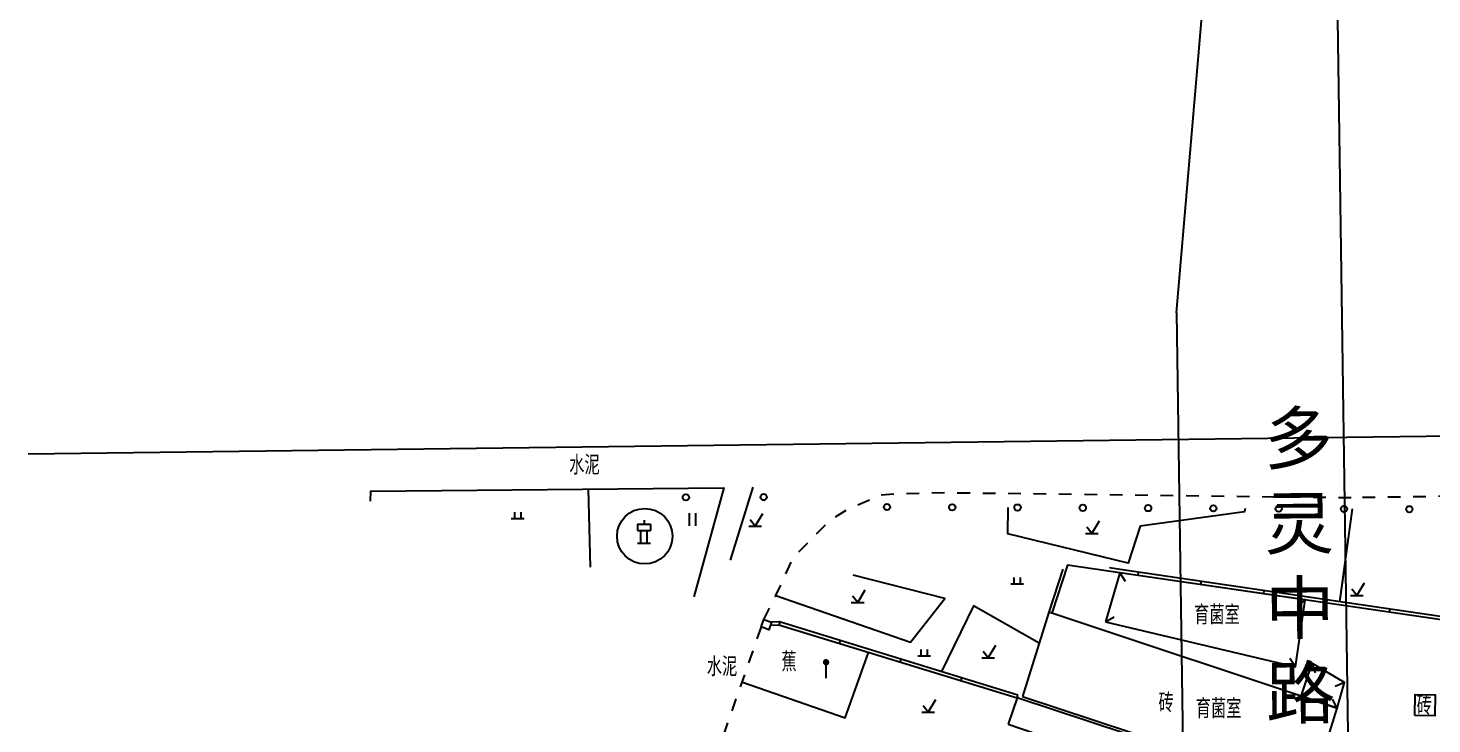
# Model space of a CAD drawing. Extents: x 529262 to 576451, y 2694391 to 2717535.
# Drawn here: x 564635 to 564745.4, y 2709897.1 to 2709951.8 of the extents above; entities that cross this region are included whole.
import ezdxf
from ezdxf.enums import TextEntityAlignment as Align
from ezdxf.xclip import XClip

# ---------------------------------------------------------------- set-up
doc = ezdxf.new("R2010")
doc.units = 0
doc.header["$XCLIPFRAME"] = 0
doc.linetypes.add('X6', pattern=[2, 1, -1])
for name, color, linetype in [('DLDW', 8, 'Continuous'), ('DLSS', 4, 'Continuous'), ('DMTZ', 8, 'Continuous'), ('JMD', 8, 'Continuous'), ('PP-COM', 7, 'Continuous'), ('RD-中线', 40, 'Continuous'), ('RD-红线', 7, 'Continuous'), ('RD-路名', 7, 'Continuous'), ('ZBTZ', 8, 'Continuous'), ('ZJ', 7, 'Continuous')]:
    doc.layers.add(name, color=color, linetype=linetype)
doc.styles.add('HZ', font='rs.shx', dxfattribs={"width": 0.8, "bigfont": 'hztxt.shx'})
doc.styles.add('黑体', font='simhei.ttf')
doc.linetypes.add('10422', pattern='A,0.75,[150,AAA.SHX,S=0.5,R=0,X=0,Y=0.5],1.5,[177,AAA.SHX,S=1,R=0,X=0,Y=0.4],0.75', length=3)
doc.linetypes.add('1161', pattern='A,0,[149,AAA.SHX,S=0.15,R=0,X=0,Y=0],-1.6', length=1.6)

# ---------------------------------------------------------------- blocks, each defined once
blk = doc.blocks.new('A$C19FD0107')
at = {"layer": 'RD-中线', "color": 8, "linetype": 'Continuous', "flags": 128}
blk.add_lwpolyline([(-6304.35, 15846.46), (-6276.37, 15793.41, -0.118286), (-6262.53, 15739.16), (-6247.44, 14688.77)], format="xyb", dxfattribs=at)
at = {"layer": 'RD-红线', "color": 8, "flags": 128}
for points in [[(-6272.65, 15538.76), (-6270.08, 15568.8)], [(-6272.65, 15538.76), (-6271.93, 15488.77)]]:
    blk.add_lwpolyline(points, dxfattribs=at)
blk = doc.blocks.new('gc123')
at = {"color": 8}
for p, q in [((-1, 0), (1, 0)), ((0, 0), (-0.8, 1)), ((0, 0), (1.2, 2))]:
    blk.add_line(p, q, dxfattribs=at)
blk = doc.blocks.new('gc165')
at = {"color": 8}
blk.add_line((0, 0), (0, 2), dxfattribs=at)
at = {"color": 8, "const_width": 0.5}
blk.add_lwpolyline([(-0.25, 2.5, 1), (0.25, 2.5, 1)], format="xyb", close=True, dxfattribs=at)
blk = doc.blocks.new('gc119')
at = {"color": 8}
for p, q in [((-1, 0), (1, 0)), ((-0.5, 1), (-0.5, 0)), ((0.5, 1), (0.5, 0))]:
    blk.add_line(p, q, dxfattribs=at)
blk = doc.blocks.new('gc102')
for p, q in [((-1, 3), (1, 3)), ((-1, 3), (-1, 2)), ((0, 3.6), (0, 3)), ((1, 3), (1, 2)), ((-1, 2), (1, 2)), ((-1, 0), (1, 0)), ((-0.5, 0), (-0.5, 2)), ((0.5, 0), (0.5, 2))]:
    blk.add_line(p, q)
blk = doc.blocks.new('gc170')
at = {"color": 8, "linetype": 'Continuous'}
blk.add_circle((0, 0), 0.5, dxfattribs=at)
blk = doc.blocks.new('gc121')
at = {"color": 8}
for p, q in [((-0.5, -1), (-0.5, 1)), ((0.5, -1), (0.5, 1))]:
    blk.add_line(p, q, dxfattribs=at)

msp = doc.modelspace()

# ---------------------------------------------------------------- linework, layer by layer
at = {"color": 8, "linetype": 'Continuous', "flags": 128}
msp.add_lwpolyline([(564634.962, 2709918.281), (564834.224, 2709920.794), (564833.856, 2709999.882)], dxfattribs=at)
at = {"layer": 'DLDW', "color": 252, "linetype": 'Continuous'}
msp.add_circle((564683.489, 2709911.814, 138.828), 2.182, dxfattribs=at)
at = {"layer": 'DLSS', "linetype": 'X6', "flags": 128}
for points in [[(564692.852, 2709905.274), (564693.812, 2709907.146), (564695.111, 2709909.978), (564695.42, 2709910.392), (564697.744, 2709912.724), (564698.385, 2709913.273), (564699.452, 2709913.915), (564701.987, 2709915.053), (564703.139, 2709915.16), (564707.374, 2709915.245), (564739.277, 2709914.845)], [(564797.263, 2709871.345), (564798.421, 2709871.089), (564801.626, 2709884.048), (564802.869, 2709888.917), (564807.386, 2709906.141), (564807.488, 2709907.434), (564807.346, 2709908.677), (564805.673, 2709912.404), (564805.743, 2709915.615), (564779.537, 2709915.345), (564760.942, 2709915.144), (564739.277, 2709914.845)], [(564692.852, 2709905.274), (564693.812, 2709907.146), (564694.482, 2709908.607)]]:
    msp.add_lwpolyline(points, dxfattribs=at)
at = {"layer": 'DLSS', "linetype": 'X6'}
msp.add_lwpolyline([(564692.652, 2709904.683), (564689.351, 2709895.265)], dxfattribs=at)
at = {"layer": 'DMTZ', "linetype": '10422'}
for points in [[(564661.9, 2709914.572), (564661.929, 2709915.366), (564689.708, 2709915.616), (564687.347, 2709907.058)], [(564690.242, 2709909.938), (564692.031, 2709915.673)]]:
    msp.add_lwpolyline(points, dxfattribs=at)
at = {"layer": 'JMD', "linetype": 'Continuous'}
for p, q in [((564720.863, 2709908.947), (564721.295, 2709908.274)), ((564722.321, 2709908.986), (564722.285, 2709908.738)), ((564727.268, 2709908.261), (564727.232, 2709908.013)), ((564732.215, 2709907.536), (564732.179, 2709907.288)), ((564735.466, 2709906.807), (564734.824, 2709906.329)), ((564737.163, 2709906.811), (564737.126, 2709906.563)), ((564694.122, 2709905.064), (564694.049, 2709904.825)), ((564719.743, 2709905.083), (564720.434, 2709905.486)), ((564742.11, 2709906.086), (564742.073, 2709905.838)), ((564698.864, 2709903.613), (564698.79, 2709903.373)), ((564703.645, 2709902.149), (564703.572, 2709901.91)), ((564734.696, 2709901.551), (564734.246, 2709902.213)), ((564735.978, 2709901.832), (564736.258, 2709901.083)), ((564708.426, 2709900.686), (564708.353, 2709900.447)), ((564735.121, 2709899.249), (564735.836, 2709899.608)), ((564738.556, 2709900.305), (564737.811, 2709900.012)), ((564737.97, 2709898.304), (564737.598, 2709899.013))]:
    msp.add_line(p, q, dxfattribs=at)
at = {"layer": 'JMD', "linetype": 'Continuous', "flags": 128}
for points in [[(564751.943, 2709904.392), (564720.863, 2709908.947), (564716.746, 2709909.542), (564715.515, 2709905.754)], [(564716.377, 2709909.215), (564715.278, 2709905.833)], [(564751.98, 2709904.639), (564720.899, 2709909.194), (564720.049, 2709909.317)], [(564712.859, 2709899.328), (564694.083, 2709905.076), (564693.454, 2709905.056)], [(564712.786, 2709899.089), (564694.049, 2709904.825), (564693.368, 2709904.803)], [(564712.786, 2709899.089), (564712.859, 2709899.328)]]:
    msp.add_lwpolyline(points, dxfattribs=at)
at = {"layer": 'JMD', "flags": 128}
for points, elevation in [([(564719.743, 2709905.083), (564734.696, 2709901.551), (564735.466, 2709906.807), (564720.863, 2709908.947)], 137.971), ([(564737.97, 2709898.304), (564738.556, 2709900.305), (564735.978, 2709901.832), (564735.121, 2709899.249)], 138.827)]:
    msp.add_lwpolyline(points, close=True, dxfattribs=dict(at, elevation=elevation))
at = {"layer": 'JMD', "linetype": 'Continuous', "flags": 128}
for points, elevation in [([(564692.652, 2709904.683), (564692.852, 2709905.274), (564693.454, 2709905.056), (564693.254, 2709904.465)], 138.795), ([(564713.217, 2709899.219), (564735.939, 2709891.72), (564737.97, 2709898.304), (564715.278, 2709905.833)], 139.022), ([(564712.087, 2709897.038), (564735.039, 2709889.212), (564735.823, 2709891.511), (564712.794, 2709899.111)], 139.381)]:
    msp.add_lwpolyline(points, close=True, dxfattribs=dict(at, elevation=elevation))
msp.add_lwpolyline([(564744.101, 2709897.713), (564744.128, 2709899.36), (564745.697, 2709899.334), (564745.669, 2709897.687)], close=True, dxfattribs=at)
at = {"layer": 'ZBTZ', "linetype": '1161', "flags": 128}
for points in [[(564679.22, 2709909.369), (564679.051, 2709915.52)], [(564730.725, 2709913.991), (564730.685, 2709913.723), (564722.464, 2709912.609), (564721.534, 2709909.698), (564712.061, 2709912.003), (564712.087, 2709914.069)], [(564739.156, 2709913.956), (564738.167, 2709906.663)], [(564738.597, 2709909.832), (564738.167, 2709906.663)], [(564714.522, 2709903.408), (564709.363, 2709906.351), (564706.837, 2709901.172)]]:
    msp.add_lwpolyline(points, dxfattribs=at)
for points, elevation in [([(564693.812, 2709907.146), (564704.415, 2709903.481), (564707.095, 2709906.913), (564699.884, 2709908.757)], 138.815), ([(564691.19, 2709900.343), (564699.265, 2709897.531), (564701.091, 2709902.669)], 138.867)]:
    msp.add_lwpolyline(points, dxfattribs=dict(at, elevation=elevation))

# ---------------------------------------------------------------- block references
at = {"layer": 'DLDW', "color": 252, "linetype": 'Continuous', "xscale": 0.5, "yscale": 0.5, "zscale": 0.5}
msp.add_blockref('gc102', (564683.431, 2709911.266, 138.828), dxfattribs=at)
at = {"layer": 'PP-COM'}
ref = msp.add_blockref('A$C19FD0107', (570997.993, 2694390.603), dxfattribs=at)
XClip(ref).set_block_clipping_path([(-9366.4383134884, 14428.6043910822), (-3328.4480743363, 17452.7484863754)])
at = {"layer": 'ZBTZ', "linetype": 'Continuous', "xscale": 0.5000000000489607, "yscale": 0.5000000000489607, "zscale": 0.5000000000489607, "rotation": 179.7599560346794}
for p in [(564686.725, 2709914.87), (564692.852, 2709914.891), (564702.548, 2709914.109), (564707.686, 2709914.088), (564712.824, 2709914.066), (564717.962, 2709914.045), (564723.1, 2709914.023), (564728.238, 2709914.002), (564733.376, 2709913.98), (564738.514, 2709913.958), (564743.652, 2709913.937)]:
    msp.add_blockref('gc170', p, dxfattribs=at)
at = {"layer": 'ZBTZ', "linetype": 'Continuous', "xscale": 0.5, "yscale": 0.5}
for name, p in [('gc119', (564673.49, 2709913.205)), ('gc121', (564687.264, 2709913.129)), ('gc123', (564692.189, 2709912.61)), ('gc123', (564718.682, 2709912.028)), ('gc119', (564712.786, 2709908.077)), ('gc123', (564700.245, 2709906.602)), ('gc123', (564739.528, 2709907.158)), ('gc119', (564705.476, 2709902.403)), ('gc123', (564710.51, 2709902.248, 139.111)), ('gc165', (564697.759, 2709900.657)), ('gc123', (564705.799, 2709897.979))]:
    msp.add_blockref(name, p, dxfattribs=at)

# ---------------------------------------------------------------- texts
at = {"layer": 'JMD', "linetype": 'Continuous', "style": 'HZ', "width": 0.8}
for p in [(564725.117, 2709898.714), (564745.433, 2709898.507)]:
    msp.add_text('砖', height=1.5, dxfattribs=at).set_placement(p, align=Align.MIDDLE_RIGHT)
at = {"layer": 'RD-路名', "color": 7, "insert": (564732.186, 2709921.49), "char_height": 4, "width": 50.99419, "attachment_point": 1, "rotation": 0.48424, "style": '黑体'}
msp.add_mtext('多\\P灵\\P中\\P路', dxfattribs=at)
at = {"layer": 'ZJ', "color": 8, "linetype": 'Continuous', "style": 'HZ', "width": 0.8}
for s, p in [('水泥', (564678.743, 2709917.486)), ('育菌室', (564728.516, 2709905.713)), ('蕉', (564694.844, 2709902.007)), ('水泥', (564689.571, 2709901.635)), ('育菌室', (564728.645, 2709898.348))]:
    msp.add_text(s, height=1.5, dxfattribs=at).set_placement(p, align=Align.MIDDLE)

doc.saveas('drawing.dxf')
